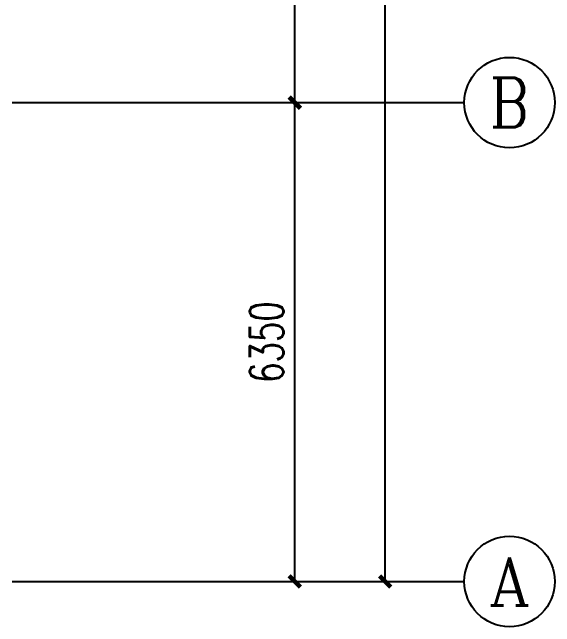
# Model space of a CAD drawing. Extents: x 12152 to 491505, y 111028 to 412681.
# Drawn here: x 472476 to 479676, y 187994 to 196142 of the extents above; entities that cross this region are included whole.
import ezdxf
from ezdxf.enums import TextEntityAlignment as Align

# ---------------------------------------------------------------- set-up
doc = ezdxf.new("R2010")
doc.units = 0
doc.header["$LTSCALE"] = 1000
doc.header["$MEASUREMENT"] = 0
doc.layers.add('AXIS', color=3, linetype='Continuous')
doc.layers.add('AXIS_TEXT', color=7, linetype='Continuous')
doc.styles.add('_TCH_AXIS', font='COMPLEX', dxfattribs={"bigfont": 'GBCBIG'})
doc.styles.add('_TCH_DIM_T3', font='SIMPLEX', dxfattribs={"width": 0.705882, "bigfont": 'GBCBIG'})
doc.styles.add('COMPLEX', font='COMPLEX')
doc.dimstyles.new('_TCH_ARCH&&150', dxfattribs={"dimtxt": 446.25, "dimasz": 150, "dimexe": 375, "dimexo": 450, "dimgap": 150, "dimtad": 1, "dimdec": 0, "dimzin": 0, "dimdsep": 46, "dimtxsty": '_TCH_DIM_T3', "dimblk": 'ARCHTICK', "dimcen": 0.09, "dimclrt": 7, "dimazin": 2, "dimtfac": 1, "dimtdec": 0, "dimtix": 1, "dimtmove": 2, "dimatfit": 3, "dimfxl": 1, "dimtolj": 1, "dimtzin": 0, "dimarcsym": 0})

# ---------------------------------------------------------------- blocks, each defined once
blk = doc.blocks.new('_ArchTick')
at = {"color": 0, "linetype": 'ByBlock', "const_width": 0.4}
blk.add_lwpolyline([(-0.5, -0.5), (0.5, 0.5)], dxfattribs=at)
blk = doc.blocks.new('*D145')
at = {"layer": 'AXIS', "color": 0, "lineweight": -2, "transparency": 16777216}
for p, q in [((472925.8, 194944.2), (476600.8, 194944.2)), ((476225.8, 188594.2), (476225.8, 194944.2)), ((472925.8, 188594.2), (476600.8, 188594.2))]:
    blk.add_line(p, q, dxfattribs=at)
at = {"layer": 'Defpoints', "color": 0, "transparency": 16777216}
for p in [(472475.8, 194944.2), (476225.8, 194944.2), (472475.8, 188594.2)]:
    blk.add_point(p, dxfattribs=at)
at = {"layer": 'AXIS', "color": 0, "lineweight": -2, "transparency": 16777216, "xscale": 150, "yscale": 150, "zscale": 150}
for p, rotation in [((476225.8, 194944.2), 90), ((476225.8, 188594.2), 270)]:
    blk.add_blockref('_ArchTick', p, dxfattribs=dict(at, rotation=rotation))
at = {"layer": 'AXIS', "color": 7, "transparency": 16777216, "insert": (475852.6, 191769.2), "char_height": 446.25, "attachment_point": 5, "rotation": 90, "style": '_TCH_DIM_T3'}
blk.add_mtext('\\A1;6350', dxfattribs=at)
blk = doc.blocks.new('*D146')
at = {"layer": 'AXIS', "color": 0, "lineweight": -2, "transparency": 16777216}
for p, q in [((472925.8, 201294.2), (476600.8, 201294.2)), ((476225.8, 194944.2), (476225.8, 201294.2)), ((472925.8, 194944.2), (476600.8, 194944.2))]:
    blk.add_line(p, q, dxfattribs=at)
at = {"layer": 'Defpoints', "color": 0, "transparency": 16777216}
for p in [(472475.8, 201294.2), (476225.8, 201294.2), (472475.8, 194944.2)]:
    blk.add_point(p, dxfattribs=at)
at = {"layer": 'AXIS', "color": 0, "lineweight": -2, "transparency": 16777216, "xscale": 150, "yscale": 150, "zscale": 150}
for p, rotation in [((476225.8, 201294.2), 90), ((476225.8, 194944.2), 270)]:
    blk.add_blockref('_ArchTick', p, dxfattribs=dict(at, rotation=rotation))
at = {"layer": 'AXIS', "color": 7, "transparency": 16777216, "insert": (475852.6, 198119.2), "char_height": 446.25, "attachment_point": 5, "rotation": 90, "style": '_TCH_DIM_T3'}
blk.add_mtext('\\A1;6350', dxfattribs=at)
blk = doc.blocks.new('*D149')
at = {"layer": 'AXIS', "color": 0, "lineweight": -2, "transparency": 16777216}
for p, q in [((472925.8, 213994.2), (477800.8, 213994.2)), ((477425.8, 188594.2), (477425.8, 213994.2)), ((472925.8, 188594.2), (477800.8, 188594.2))]:
    blk.add_line(p, q, dxfattribs=at)
at = {"layer": 'Defpoints', "color": 0, "transparency": 16777216}
for p in [(472475.8, 213994.2), (477425.8, 213994.2), (472475.8, 188594.2)]:
    blk.add_point(p, dxfattribs=at)
at = {"layer": 'AXIS', "color": 0, "lineweight": -2, "transparency": 16777216, "xscale": 150, "yscale": 150, "zscale": 150}
for p, rotation in [((477425.8, 213994.2), 90), ((477425.8, 188594.2), 270)]:
    blk.add_blockref('_ArchTick', p, dxfattribs=dict(at, rotation=rotation))
at = {"layer": 'AXIS', "color": 7, "transparency": 16777216, "insert": (477052.6, 201294.2), "char_height": 446.25, "attachment_point": 5, "rotation": 90, "style": '_TCH_DIM_T3'}
blk.add_mtext('\\A1;25400', dxfattribs=at)
blk = doc.blocks.new('_AXISO')
blk.add_circle((0, 0), 0.5)
at = {"layer": 'AXIS_TEXT', "style": 'COMPLEX', "width": 1.041667}
blk.add_attdef('A', text='', height=0.56, dxfattribs=at).set_placement((-0.25, -0.28), (0.25, -0.28), align=Align.FIT)

msp = doc.modelspace()

# ---------------------------------------------------------------- linework, layer by layer
at = {"layer": 'AXIS', "color": 0}
for p, q in [((472475.8, 194944.2), (478475.8, 194944.2)), ((472475.8, 188594.2), (478475.8, 188594.2))]:
    msp.add_line(p, q, dxfattribs=at)

# ---------------------------------------------------------------- block references
ref = msp.add_blockref('_AXISO', (479075.8, 194944.2), dxfattribs=dict(at, xscale=1200, yscale=1200, zscale=1200))
ref.add_attrib('A', 'B', dxfattribs={"layer": 'AXIS_TEXT', "color": 0, "height": 652.9, "style": '_TCH_AXIS'}).set_placement((478811.5, 194617.7), (479340, 194617.7), align=Align.FIT)
ref = msp.add_blockref('_AXISO', (479075.8, 188594.2), dxfattribs=dict(at, xscale=1200, yscale=1200, zscale=1200))
ref.add_attrib('A', 'A', dxfattribs={"layer": 'AXIS_TEXT', "color": 0, "height": 637.8, "style": '_TCH_AXIS'}).set_placement((478802.4, 188275.3), (479349.1, 188275.3), align=Align.FIT)

# ---------------------------------------------------------------- dimensions: what is measured, and where the dimension line sits
for p1, p2, distance, picture, middle in [((472475.8, 188594.2), (472475.8, 213994.2), -4950, '*D149', (477052.6, 201294.2)), ((472475.8, 194944.2), (472475.8, 201294.2), -3750, '*D146', (475852.6, 198119.2)), ((472475.8, 188594.2), (472475.8, 194944.2), -3750, '*D145', (475852.6, 191769.2))]:
    dim = msp.add_aligned_dim(p1=p1, p2=p2, distance=distance, dimstyle='_TCH_ARCH&&150', dxfattribs=at)
    dim.commit()
    dim.dimension.update_dxf_attribs({"geometry": picture, "text_midpoint": middle})

doc.saveas('drawing.dxf')
